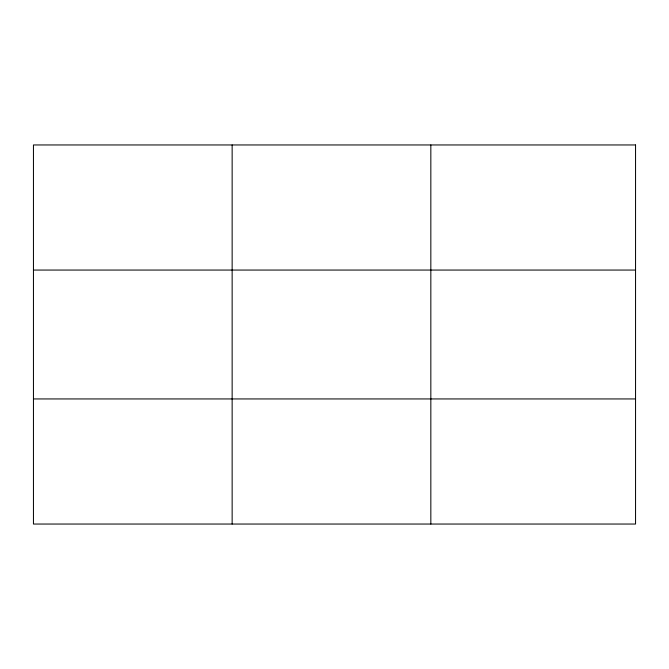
<?xml version="1.0" encoding="UTF-8"?>
<svg xmlns="http://www.w3.org/2000/svg" width="669" height="669" viewBox="0 0 669 669"><rect width="100%" height="100%" fill="white"/><g stroke="black" fill="none" stroke-linecap="round" stroke-linejoin="round"><path stroke-width="1" d="M232.143 144.956L232.143 524.044M430.836 144.956L430.836 524.044M33.45 270.059L635.55 270.059M33.45 398.941L635.55 398.941M635.55 144.956L635.55 524.044L33.45 524.044L33.45 144.956L635.55 144.956"/></g></svg>
